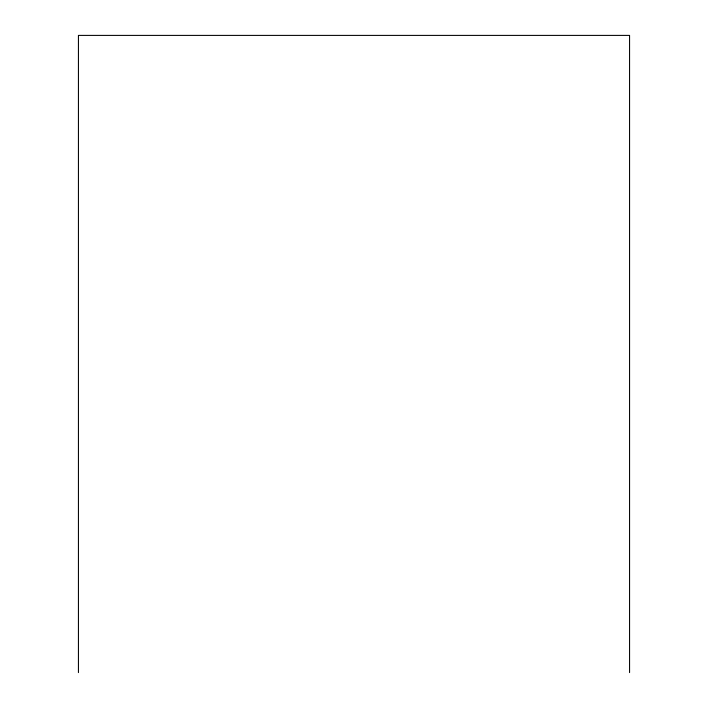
<?xml version="1.0" encoding="UTF-8"?>
<svg xmlns="http://www.w3.org/2000/svg" width="708" height="708" viewBox="0 0 708 708"><rect width="100%" height="100%" fill="white"/><g stroke="black" fill="none" stroke-linecap="round" stroke-linejoin="round"><path stroke-width="1.06" d="M629.562 672.6L629.562 35.4L78.438 35.4L78.438 672.6"/></g></svg>
